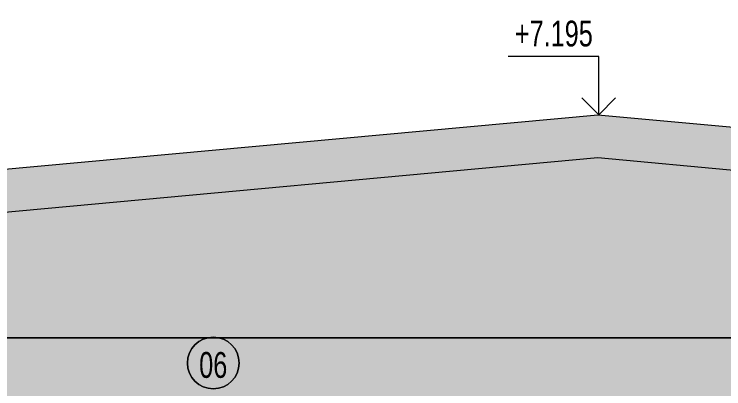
# Model space of a CAD drawing. Header units: millimetres. Extents: x -155050 to -36395, y -2753 to 7638.
# Drawn here: x -56500 to -48265, y 3259 to 7613 of the extents above; entities that cross this region are included whole.
import ezdxf

# ---------------------------------------------------------------- set-up
doc = ezdxf.new("R2010")
doc.units = ezdxf.units.MM
for name, color, linetype, lineweight in [('A-ANNO-IDEN', 7, 'Continuous', 9), ('A-ANNO-IDEN-1', 7, 'Continuous', 18), ('A-ROOF', 7, 'Continuous', 9), ('A-WALL', 7, 'Continuous', 9), ('G-ANNO-DIMS', 7, 'Continuous', 9)]:
    doc.layers.add(name, color=color, linetype=linetype, lineweight=lineweight)
doc.layers.add('A-ROOF-2', color=251, linetype='Continuous', lineweight=9, true_color=0x505050)
doc.layers.add('A-WALL-1', color=7, linetype='Continuous', lineweight=9, true_color=0xd7d5cb)
doc.styles.add('Arial', font='arial.ttf', dxfattribs={"width": 0.7, "height": 300})

# ---------------------------------------------------------------- blocks, each defined once
blk = doc.blocks.new('Výškové kóty - Horní-314756-Řez 5')
at = {"layer": 'G-ANNO-DIMS'}
for p, q in [((190497.4, 7119), (189447.4, 7119)), ((190497.4, 6444), (190497.4, 7119)), ((190497.4, 6444), (190302.4, 6639)), ((190497.4, 6444), (190692.4, 6639))]:
    blk.add_line(p, q, dxfattribs=at)
blk = doc.blocks.new('Popiska materiálu - Popis-329410-Řez 5')
at = {"layer": 'A-ANNO-IDEN'}
blk.add_circle((182903, 5643.4), 300, dxfattribs=at)
for start, end in [(0, 180), (180, 360)]:
    blk.add_arc((182903, 5643.4), 300, start, end, dxfattribs=at)

msp = doc.modelspace()

# ---------------------------------------------------------------- hatches: boundary and pattern name
at = {"layer": 'A-ROOF-2'}
msp.add_hatch(color=256, dxfattribs=at).paths.add_polyline_path([(-39856, 5035), (-39856, 5537.1), (-49726, 6444), (-59596, 5537.1), (-59596, 5035), (-49726, 5941.9), (-39888, 5037.9)])
at = {"layer": 'A-WALL-1'}
h = msp.add_hatch(color=256, dxfattribs=at)
h.paths.add_polyline_path([(-51932.2, 1700), (-47226, 1700), (-47226, 2750), (-43226, 2750), (-43226, 1700), (-40058.4, 1700), (-40058.4, 2785.6), (-40062, 2785.6), (-40062, 2792.6), (-40058.4, 2792.6), (-40058.4, 2846.6), (-59198.5, 2846.6), (-59198.5, 1700), (-56198.5, 1700), (-56198.5, 2750), (-52226, 2750), (-52226, 1700), (-52028.1, 1700)])
h.paths.add_polyline_path([(-43493.5, 2853.6), (-40058.4, 2853.6), (-40058.4, 3785.6), (-40062, 3785.6), (-40062, 3792.6), (-40058.4, 3792.6), (-40058.4, 3846.6), (-59198.5, 3846.6), (-59198.5, 2853.6), (-43685.3, 2853.6)])
h.paths.add_polyline_path([(-56151.6, 3853.6), (-40058.4, 3853.6), (-40058.4, 5053.6), (-49726, 5941.9), (-59198.5, 5071.5), (-59198.5, 3853.6), (-56343.4, 3853.6)])
msp.add_hatch(color=256, dxfattribs=at).paths.add_polyline_path([(-47904.7, 3846.6), (-40058.4, 3846.6), (-40058.4, 3853.6), (-59198.5, 3853.6), (-59198.5, 3846.6), (-48671.8, 3846.6)])

# ---------------------------------------------------------------- linework, layer by layer
at = {"layer": 'A-ROOF'}
for p, q in [((-59596, 5537.1), (-49726, 6444)), ((-49726, 6444), (-39856, 5537.1)), ((-49726, 5941.9), (-59596, 5035)), ((-39856, 5035), (-49726, 5941.9))]:
    msp.add_line(p, q, dxfattribs=at)
at = {"layer": 'A-WALL'}
for p, q in [((-59398.5, 3853.6), (-40058.4, 3853.6)), ((-40058.4, 3846.6), (-59398.5, 3846.6))]:
    msp.add_line(p, q, dxfattribs=at)
at = {"layer": 'G-ANNO-DIMS'}
msp.add_line((-49726, 6444), (-49716.8, 6444), dxfattribs=at)

# ---------------------------------------------------------------- block references
at = {"layer": 'A-ANNO-IDEN'}
msp.add_blockref('Popiska materiálu - Popis-329410-Řez 5', (-237092.3, -2084.3), dxfattribs=at)
at = {"layer": 'G-ANNO-DIMS'}
msp.add_blockref('Výškové kóty - Horní-314756-Řez 5', (-240214.2, 0), dxfattribs=at)

# ---------------------------------------------------------------- texts
at = {"layer": 'A-ANNO-IDEN-1', "insert": (-54353, 3686.6), "char_height": 300, "width": 404.05, "attachment_point": 1, "style": 'Arial'}
msp.add_mtext('06', dxfattribs=at)
at = {"layer": 'G-ANNO-DIMS', "insert": (-50690.2, 7537.6), "char_height": 300, "width": 1076.125, "attachment_point": 1, "line_spacing_factor": 0.941778, "style": 'Arial', "bg_fill": 3, "box_fill_scale": 1.25, "bg_fill_color": 256, "bg_fill_true_color": 13158600, "bg_fill_transparency": 0}
msp.add_mtext('+7.195', dxfattribs=at)

doc.saveas('drawing.dxf')
